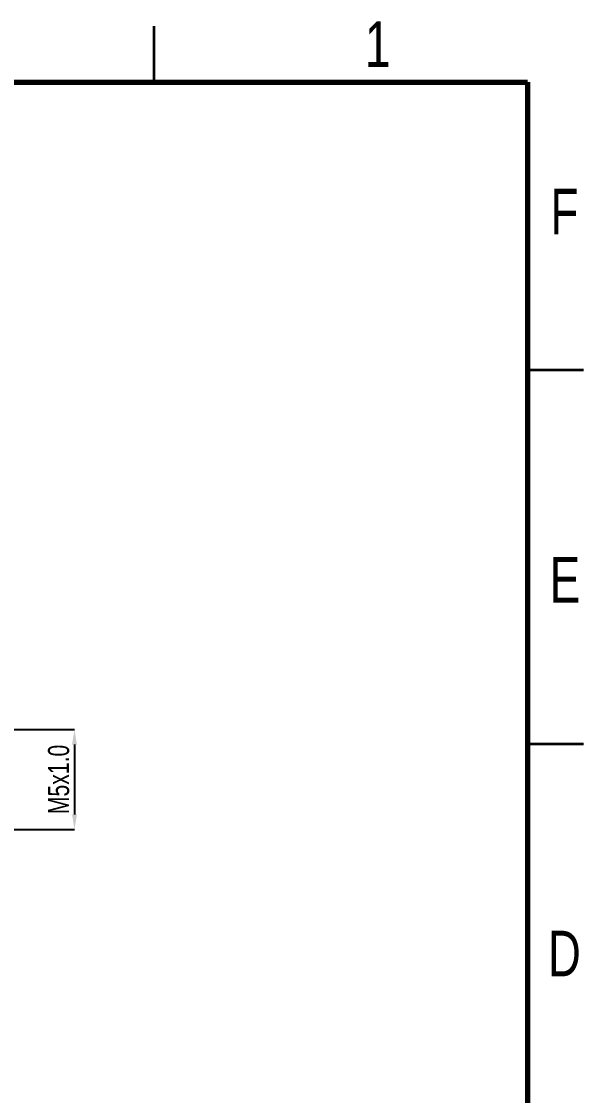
# Model space of a CAD drawing. Header units: millimetres. Extents: x -1180 to -403, y 1363 to 1912.
# Drawn here: x -543.5 to -402.5, y 1642.8 to 1912 of the extents above; entities that cross this region are included whole.
import ezdxf

# ---------------------------------------------------------------- set-up
doc = ezdxf.new("R2010")
doc.units = ezdxf.units.MM
doc.styles.add('SLDTEXTSTYLE0', font='TXT', dxfattribs={"width": 0.75})
doc.dimstyles.new('SLDDIMSTYLE30', dxfattribs={"dimscale": 2.5, "dimtxt": 2.116667, "dimasz": 1.5, "dimexe": 0, "dimexo": 0.0625, "dimgap": 0.529167, "dimtad": 1, "dimdec": 0, "dimlfac": 3, "dimrnd": 1e-09, "dimzin": 12, "dimdsep": 46, "dimtxsty": 'SLDTEXTSTYLE0', "dimcen": 0.09, "dimadec": 0, "dimazin": 3, "dimtfac": 1, "dimtdec": 0, "dimtofl": 0, "dimtmove": 0, "dimatfit": 3, "dimfxl": 1, "dimfrac": 2, "dimtolj": 1, "dimtzin": 12, "dimarcsym": 0})

# ---------------------------------------------------------------- blocks, each defined once
blk = doc.blocks.new('*D10')
at = {"color": 0, "lineweight": -2, "transparency": 16777216}
for p, q in [((-551.76, 1734.54), (-530.23, 1734.54)), ((-530.23, 1730.79), (-530.23, 1713.29)), ((-551.68, 1709.54), (-530.23, 1709.54))]:
    blk.add_line(p, q, dxfattribs=at)
at = {"color": 0, "transparency": 16777216}
for points in [[(-530.86, 1730.79), (-529.61, 1730.79), (-530.23, 1734.54)], [(-530.86, 1713.29), (-529.61, 1713.29), (-530.23, 1709.54)]]:
    blk.add_solid(points, dxfattribs=at)
at = {"layer": 'Defpoints', "color": 0, "transparency": 16777216}
for p in [(-551.92, 1734.54), (-551.83, 1709.54), (-530.23, 1709.54)]:
    blk.add_point(p, dxfattribs=at)
at = {"color": 0, "transparency": 16777216, "insert": (-534.2, 1722.04), "char_height": 5.2917, "attachment_point": 5, "rotation": 90, "style": 'SLDTEXTSTYLE0'}
blk.add_mtext('\\A1;{\\C0;M5x1.0}', dxfattribs=at)

msp = doc.modelspace()

# ---------------------------------------------------------------- linework, layer by layer
at = {"linetype": 'Continuous', "lineweight": 35}
for p, q in [((-510.26, 1896.81), (-510.26, 1910.86)), ((-416.59, 1824.68), (-402.54, 1824.68)), ((-416.59, 1731.01), (-402.54, 1731.01))]:
    msp.add_line(p, q, dxfattribs=at)
at = {"linetype": 'Continuous', "lineweight": 70}
for p, q in [((-1165.97, 1896.81), (-416.59, 1896.81)), ((-416.59, 1896.81), (-416.59, 1377.86))]:
    msp.add_line(p, q, dxfattribs=at)

# ---------------------------------------------------------------- texts
at = {"linetype": 'Continuous', "lineweight": 0, "char_height": 11.42, "attachment_point": 2, "style": 'SLDTEXTSTYLE0'}
for s, insert in [('1', (-454.17, 1912.01)), ('F', (-407.34, 1870.07)), ('E', (-407.2, 1777.8)), ('D', (-407.35, 1684.13))]:
    msp.add_mtext(s, dxfattribs=dict(at, insert=insert))

# ---------------------------------------------------------------- dimensions: what is measured, and where the dimension line sits
dim = msp.add_linear_dim(base=(-530.23, 1709.54), p1=(-551.92, 1734.54), p2=(-551.83, 1709.54), angle=90, text='{\\C0;M5x1.0}', dimstyle='SLDDIMSTYLE30')
dim.commit()
dim.dimension.update_dxf_attribs({"geometry": '*D10', "text_midpoint": (-534.2, 1722.04)})

doc.saveas('drawing.dxf')
